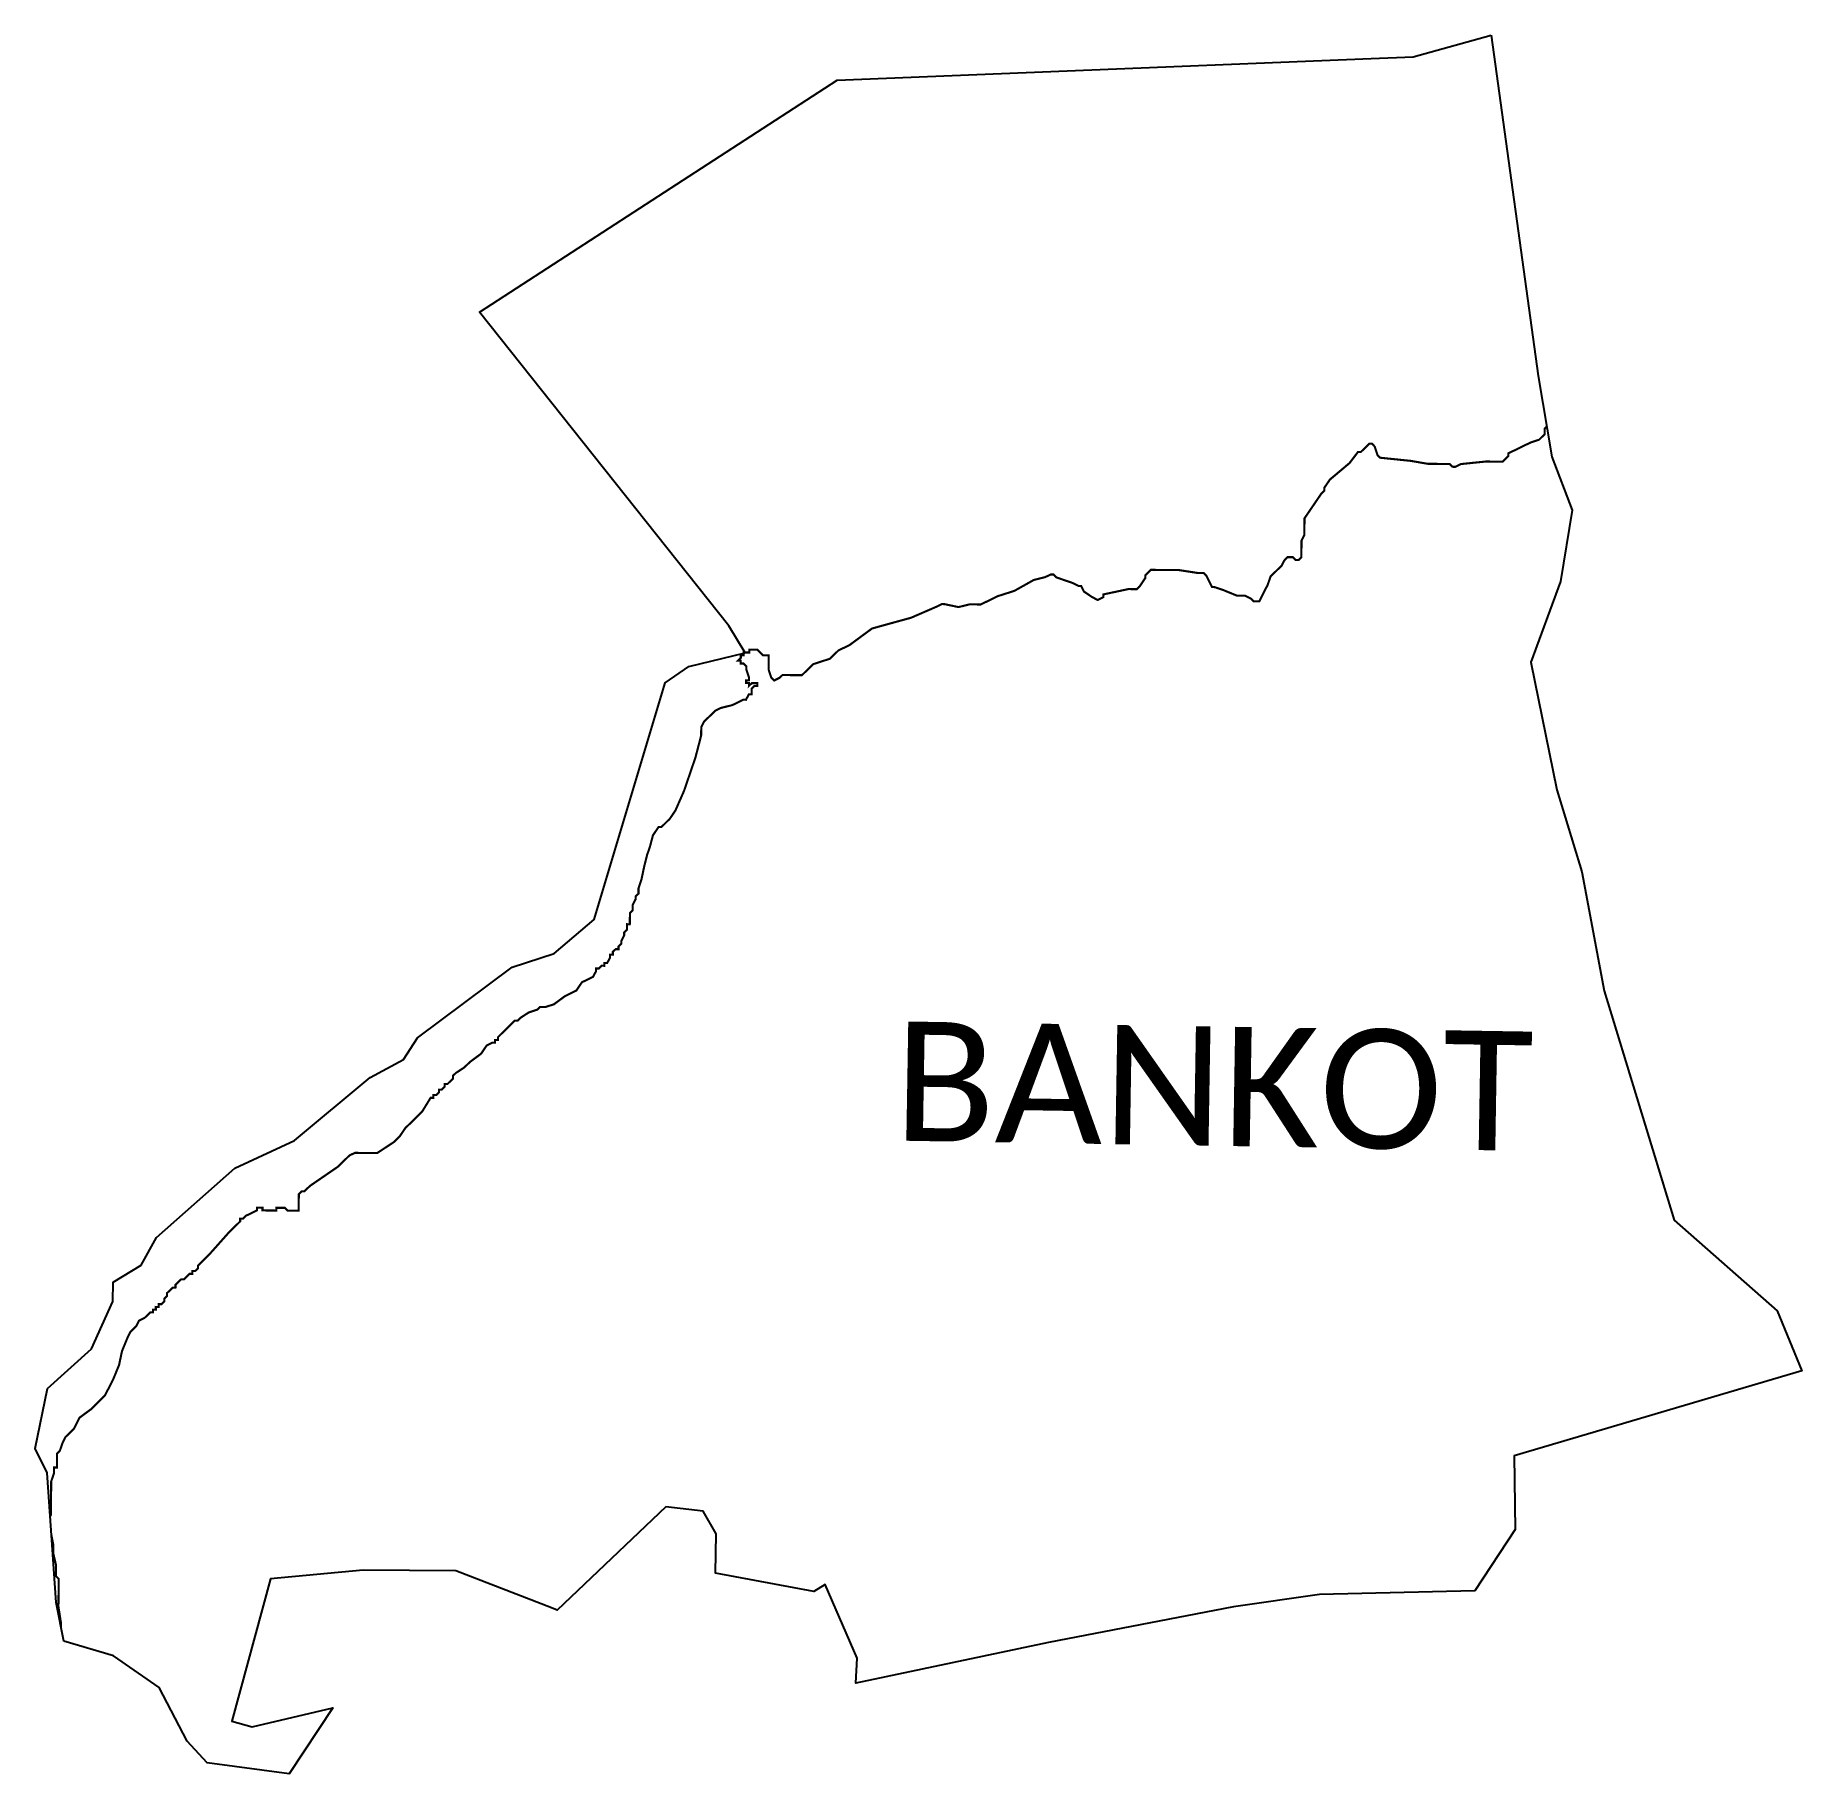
# Model space of a CAD drawing. Header units: metres. Extents: x 291467 to 294010, y 1987263 to 1989765.
import ezdxf

# ---------------------------------------------------------------- set-up
doc = ezdxf.new("R2010")
doc.units = ezdxf.units.M
for name, color, linetype in [('HAZARDS LINE', 1, 'Continuous'), ('village', 3, 'Continuous'), ('VILLAGE NAME', 250, 'Continuous')]:
    doc.layers.add(name, color=color, linetype=linetype)
doc.styles.get("Standard").update_dxf_attribs({"font": 'simplex.shx'})

msp = doc.modelspace()

# ---------------------------------------------------------------- linework, layer by layer
at = {"layer": 'HAZARDS LINE', "lineweight": 18, "const_width": 3.01}
for points in [[(293642.8, 1989202), (293639.8, 1989199.1), (293639.7, 1989191.1), (293631.6, 1989183.1), (293619.5, 1989179.2), (293587.3, 1989163.5), (293587.3, 1989159.5), (293579.2, 1989151.5), (293555.2, 1989151.8), (293519.1, 1989148.1), (293511, 1989144.1), (293507, 1989144.2), (293503, 1989148.2), (293471, 1989148.5), (293446.9, 1989152.7), (293402.9, 1989157.2), (293398.9, 1989161.2), (293395, 1989173.3), (293391.1, 1989177.3), (293387.1, 1989177.3), (293379, 1989169.4), (293374.9, 1989165.4), (293370.9, 1989165.5), (293358.7, 1989149.5), (293330.5, 1989125.8), (293322.3, 1989113.8), (293322.3, 1989109.8), (293318.3, 1989105.8), (293293.9, 1989070), (293293.7, 1989045.9), (293289.6, 1989037.9), (293289.4, 1989013.9), (293285.3, 1989009.9), (293281.3, 1989009.9), (293277.3, 1989014), (293269.3, 1989014.1), (293265.3, 1989010.1), (293261.2, 1989002.1), (293245, 1988986.2), (293240.9, 1988974.2), (293232.7, 1988958.3), (293228.7, 1988950.3), (293220.6, 1988950.4), (293216.7, 1988954.4), (293208.7, 1988958.5), (293196.7, 1988958.6), (293176.7, 1988966.8), (293164.7, 1988970.9), (293160.7, 1988971), (293156.8, 1988979), (293152.8, 1988987.1), (293148.9, 1988991.1), (293140.8, 1988991.2), (293112.8, 1988995.5), (293072.7, 1988995.8), (293064.7, 1988987.9), (293064.6, 1988983.9), (293056.5, 1988971.9), (293052.5, 1988967.9), (293040.4, 1988968.1), (293004.3, 1988960.4), (293004.2, 1988956.4), (292996.2, 1988952.4), (292988.2, 1988956.5), (292976.3, 1988964.6), (292972.3, 1988972.7), (292968.3, 1988972.7), (292960.3, 1988976.8), (292936.4, 1988985), (292932.4, 1988989.1), (292928.4, 1988989.1), (292920.3, 1988985.2), (292904.3, 1988981.3), (292876.1, 1988965.5), (292851.9, 1988957.8), (292827.8, 1988945.9), (292811.8, 1988946.1), (292795.7, 1988942.2), (292775.7, 1988946.4), (292771.7, 1988946.5), (292763.6, 1988942.5), (292727.4, 1988926.8), (292699.3, 1988919.1), (292671.2, 1988911.3), (292638.9, 1988887.5), (292622.8, 1988879.7), (292610.6, 1988867.8), (292586.5, 1988860), (292578.4, 1988852), (292570.3, 1988844.1), (292542.3, 1988844.3), (292538.2, 1988840.4), (292530.2, 1988836.4), (292526.2, 1988840.5), (292522.3, 1988852.5), (292522.5, 1988872.6), (292514.5, 1988872.6), (292506.5, 1988880.7), (292494.5, 1988880.8), (292494.5, 1988876.8), (292486.5, 1988876.9), (292486.4, 1988872.9), (292482.4, 1988872.9), (292482.4, 1988868.9), (292478.3, 1988865), (292482.3, 1988864.9), (292482.3, 1988860.9), (292486.3, 1988860.9), (292490.3, 1988856.8), (292490.2, 1988852.8), (292494.1, 1988840.8), (292494.1, 1988836.8), (292490.1, 1988836.8), (292490.1, 1988832.8), (292494.1, 1988832.7), (292494, 1988828.7), (292498.1, 1988832.7), (292506.1, 1988832.6), (292506.1, 1988828.6), (292502.1, 1988828.7), (292498, 1988824.7), (292497.9, 1988816.7), (292493.9, 1988816.7), (292489.8, 1988808.7), (292485.8, 1988808.8), (292477.8, 1988804.8), (292469.7, 1988800.9), (292453.7, 1988797), (292445.6, 1988793.1), (292441.6, 1988789.1), (292433.5, 1988781.2), (292429.4, 1988777.2), (292425.4, 1988769.2), (292425.2, 1988757.2), (292421.1, 1988741.2), (292416.9, 1988725.2), (292400.5, 1988677.3), (292388.2, 1988649.3), (292380.1, 1988637.4), (292376, 1988633.4), (292372, 1988629.4), (292367.9, 1988625.4), (292363.9, 1988625.5), (292355.8, 1988613.5), (292351.6, 1988597.5), (292347.5, 1988585.5), (292343.4, 1988569.5), (292339.2, 1988549.5), (292335.1, 1988537.5), (292335, 1988529.5), (292330.9, 1988525.6), (292330.9, 1988521.5), (292326.8, 1988513.6), (292326.7, 1988505.6), (292322.7, 1988501.6), (292322.5, 1988485.5), (292318.5, 1988485.6), (292318.5, 1988477.6), (292314.4, 1988473.6), (292314.4, 1988469.6), (292310.3, 1988461.6), (292310.3, 1988457.6), (292306.2, 1988453.6), (292306.2, 1988449.6), (292302.2, 1988449.7), (292298.1, 1988445.7), (292298.1, 1988441.7), (292294.1, 1988441.7), (292294.1, 1988437.7), (292290, 1988429.7), (292286, 1988429.8), (292285.9, 1988425.7), (292281.9, 1988425.8), (292277.9, 1988421.8), (292273.9, 1988421.9), (292273.8, 1988417.8), (292269.7, 1988409.9), (292253.6, 1988402), (292245.5, 1988390), (292229.4, 1988382.2), (292213.3, 1988370.3), (292201.2, 1988366.4), (292193.2, 1988366.5), (292189.2, 1988362.5), (292177.1, 1988358.6), (292165, 1988350.7), (292161, 1988346.7), (292156.9, 1988346.8), (292144.8, 1988334.8), (292136.7, 1988326.9), (292132.7, 1988322.9), (292132.6, 1988318.9), (292128.6, 1988319), (292128.6, 1988314.9), (292124.6, 1988315), (292116.5, 1988311), (292108.4, 1988299.1), (292092.3, 1988287.2), (292084.2, 1988279.3), (292072.1, 1988271.4), (292068, 1988267.4), (292068, 1988263.4), (292064, 1988259.4), (292059.9, 1988255.4), (292055.9, 1988255.5), (292055.9, 1988251.5), (292051.8, 1988247.5), (292047.8, 1988247.5), (292047.8, 1988243.5), (292043.7, 1988239.6), (292039.7, 1988239.6), (292039.7, 1988235.6), (292035.7, 1988235.6), (292023.5, 1988215.7), (292019.4, 1988211.7), (292007.3, 1988199.8), (291999.2, 1988191.9), (291991.1, 1988179.9), (291983, 1988172), (291958.8, 1988156.1), (291926.7, 1988156.4), (291918.7, 1988152.5), (291902.5, 1988136.6), (291862.2, 1988108.9), (291858.1, 1988105), (291854.1, 1988101), (291850.1, 1988101), (291846, 1988097), (291845.8, 1988073), (291829.8, 1988073.1), (291825.8, 1988077.2), (291813.8, 1988077.3), (291813.7, 1988073.3), (291793.7, 1988073.5), (291793.7, 1988077.5), (291785.7, 1988077.6), (291785.7, 1988073.5), (291769.6, 1988065.7), (291765.5, 1988061.7), (291761.5, 1988061.7), (291761.5, 1988057.7), (291745.3, 1988041.8), (291717, 1988010), (291700.8, 1987994.1), (291700.7, 1987990.1), (291696.7, 1987986.2), (291692.7, 1987986.2), (291692.7, 1987982.2), (291688.7, 1987982.2), (291684.6, 1987978.3), (291680.6, 1987974.3), (291676.6, 1987974.3), (291672.5, 1987970.3), (291668.5, 1987966.4), (291668.4, 1987962.4), (291664.4, 1987962.4), (291660.4, 1987958.4), (291656.3, 1987954.5), (291656.3, 1987950.5), (291652.3, 1987946.5), (291652.2, 1987942.5), (291648.2, 1987938.5), (291644.2, 1987938.5), (291644.1, 1987934.5), (291640.1, 1987934.6), (291640.1, 1987930.6), (291636.1, 1987930.6), (291636, 1987926.6), (291632, 1987926.6), (291628, 1987922.7), (291623.9, 1987918.7), (291615.9, 1987914.7), (291611.8, 1987906.8), (291603.7, 1987898.8), (291599.6, 1987890.8), (291591.4, 1987870.9), (291587.2, 1987850.9), (291579, 1987830.9), (291575, 1987822.9), (291566.8, 1987807), (291558.7, 1987799), (291546.6, 1987787.1), (291530.4, 1987775.2), (291522.3, 1987759.3), (291514.2, 1987751.3), (291510.1, 1987747.3), (291506.1, 1987739.4), (291501.9, 1987727.4), (291497.9, 1987723.4), (291497.7, 1987703.4), (291493.7, 1987703.4), (291493.6, 1987695.4), (291489.5, 1987683.4), (291489.1, 1987635.3), (291488, 1987633.3)], [(291489.9, 1987605.5), (291492.7, 1987591.2), (291492.6, 1987579.1), (291496.4, 1987563.1), (291496.3, 1987547), (291500.3, 1987543), (291499.9, 1987502.9), (291503.7, 1987478.8), (291503.6, 1987474.2)]]:
    msp.add_lwpolyline(points, dxfattribs=at)
at = {"layer": 'village', "flags": 128}
msp.add_lwpolyline([(293450.2, 1989734.2), (293562.4, 1989765.4)], dxfattribs=at)
at = {"layer": 'village', "color": 3, "true_color": 0x00ff00}
for points in [[(293562.4, 1989765.4, 0), (293630.4, 1989275.2, 0), (293650.2, 1989158.5, 0), (293679.2, 1989081.6, 0), (293662.4, 1988979, 0), (293619.7, 1988863.1, 0), (293657.2, 1988679.3, 0)], [(293657.2, 1988679.3, 0), (293693, 1988560.8, 0), (293725.5, 1988389.8, 0), (293825.9, 1988059.3, 0), (293974.2, 1987929.1, 0), (294009.7, 1987842.5, 0), (293595.9, 1987720, 0), (293597.2, 1987614, 0), (293539.2, 1987525.9, 0), (293315.4, 1987520.4, 0), (293191.8, 1987502.9, 0), (292925.4, 1987451.6, 0), (292648, 1987392.9, 0), (292649.7, 1987428.9, 0), (292603.6, 1987535.1, 0), (292587.6, 1987524.7, 0), (292445.8, 1987551.2, 0), (292447, 1987607.8, 0), (292428.2, 1987640.7, 0), (292374.4, 1987646.8, 0), (292218.1, 1987497.8, 0), (292210, 1987501.1, 0), (292071.9, 1987554.7, 0), (291938.7, 1987555.5, 0), (291805.3, 1987543, 0), (291749.5, 1987338, 0), (291779, 1987330, 0), (291895.2, 1987357.4, 0), (291832, 1987262.5, 0), (291713.9, 1987278.2, 0), (291685.3, 1987309.5, 0), (291644.8, 1987386.7, 0), (291579.3, 1987432, 0), (291507.9, 1987453.2, 0), (291496.6, 1987508.8, 0), (291483.8, 1987695.7, 0), (291466.6, 1987730.8, 0), (291484.1, 1987816.9, 0), (291547.3, 1987874.4, 0), (291578.3, 1987942.2, 0), (291578.5, 1987970.1, 0), (291619.1, 1987994.6, 0), (291641.2, 1988034.4, 0), (291754, 1988134.4, 0), (291840, 1988174.3, 0), (291948.6, 1988264.8, 0), (291996.5, 1988290.9, 0), (292017.1, 1988322.2, 0), (292153.3, 1988423.5, 0), (292213.6, 1988443.2, 0), (292271.1, 1988492.4, 0), (292373.4, 1988833.2, 0), (292407.6, 1988856.5, 0), (292488.6, 1988876.4, 0), (292465.2, 1988915.3, 0), (292106.1, 1989366.6, 0), (292621.2, 1989700.9, 0), (293389.7, 1989731.8, 0), (293450.2, 1989734.2, 0)]]:
    msp.add_polyline3d(points, dxfattribs=at)

# ---------------------------------------------------------------- texts
at = {"layer": 'VILLAGE NAME', "insert": (292704.6, 1988345.8), "char_height": 171.752, "attachment_point": 1, "rotation": 359.0691}
msp.add_mtext_dynamic_manual_height_columns('{\\fCalibri|b0|i0|c0|p34;BANKOT}', width=1471.541, gutter_width=858.8, heights=[151.6], dxfattribs=at)

doc.saveas('drawing.dxf')
